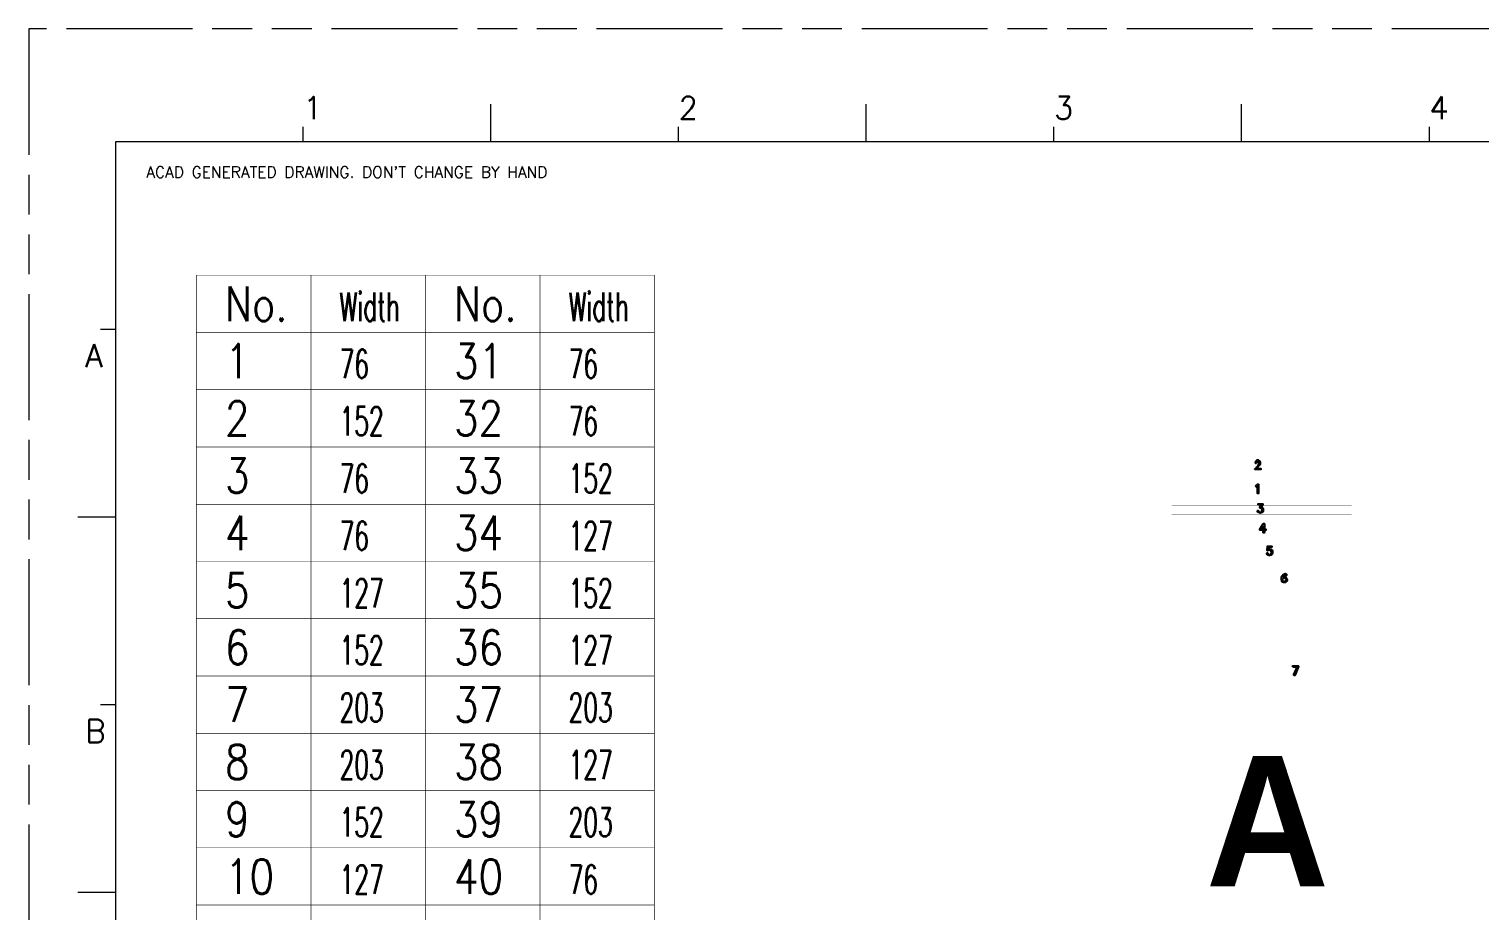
# Model space of a CAD drawing. Extents: x 726 to 3541, y -563 to 148.
# Drawn here: x 3309.1 to 3418.6, y -465.2 to -398.7 of the extents above; entities that cross this region are included whole.
import ezdxf

# ---------------------------------------------------------------- set-up
doc = ezdxf.new("R2010")
doc.units = 0
doc.linetypes.add('PHANTOM', pattern=[29.5, 9.5, -1.5, 3, -1.5, 3, -1.5, 9.5])
doc.layers.get('0').update_dxf_attribs({"lineweight": 5})
doc.layers.add('0PAPERF', color=2, linetype='PHANTOM', lineweight=5, plot=False)
doc.layers.add('a_area', color=2, linetype='Continuous')
doc.layers.add('biaozhu3', color=11, linetype='Continuous')
doc.layers.add('DIM', color=3, linetype='Continuous', lineweight=5)
doc.styles.add('SIMPLEX', font='simplex.shx')
doc.styles.get("Standard").update_dxf_attribs({"font": 'txt.shx'})

# ---------------------------------------------------------------- blocks, each defined once
blk = doc.blocks.new('PAD_R10')
at = {"layer": 'biaozhu3', "const_width": 0.5}
blk.add_lwpolyline([(0.25, 0, 1), (-0.25, 0, 1)], format="xyb", close=True, dxfattribs=at)

msp = doc.modelspace()

# ---------------------------------------------------------------- linework, layer by layer
for p, q in [((3343.96, -407.17), (3343.96, -404.34)), ((3372.29, -407.17), (3372.29, -404.34)), ((3400.61, -407.17), (3400.61, -404.34)), ((3329.8, -407.17), (3329.8, -406.04)), ((3358.13, -407.17), (3358.13, -406.04)), ((3386.45, -407.17), (3386.45, -406.04)), ((3414.78, -407.17), (3414.78, -406.04)), ((3534.31, -407.17), (3315.64, -407.17)), ((3315.64, -407.17), (3315.64, -558.43)), ((3315.64, -421.34), (3314.51, -421.34)), ((3315.64, -435.5), (3312.81, -435.5)), ((3315.64, -449.66), (3314.51, -449.66)), ((3315.64, -463.82), (3312.81, -463.82))]:
    msp.add_line(p, q)
at = {"layer": '0PAPERF'}
for p, q in [((3309.12, -398.67), (3309.12, -562.96)), ((3541.45, -398.67), (3309.12, -398.67))]:
    msp.add_line(p, q, dxfattribs=at)
at = {"layer": 'a_area'}
for p, q in [((3401.83, -435.11), (3401.8, -435.05)), ((3402.24, -436.17), (3402.1, -436.39)), ((3404.8, -446.8), (3404.5, -446.8))]:
    msp.add_line(p, q, dxfattribs=at)
at = {"layer": 'a_area', "linetype": 'Continuous', "const_width": 0.0018}
for points in [[(3395.33, -451.41), (3395.33, -428), (3408.91, -428), (3408.91, -451.41), (3395.33, -451.41), (3395.33, -449.22), (3408.91, -449.22), (3408.91, -451.41)], [(3395.33, -429.81), (3395.33, -428), (3408.91, -428), (3408.91, -429.81)], [(3395.33, -432.33), (3395.33, -430.95), (3408.91, -430.95), (3408.91, -432.33)], [(3395.33, -433.79), (3395.33, -433.1), (3408.91, -433.1), (3408.91, -433.79)], [(3395.33, -435.27), (3395.33, -434.59), (3408.91, -434.59), (3408.91, -435.27)], [(3395.33, -436.76), (3395.33, -436.07), (3408.91, -436.07), (3408.91, -436.76)], [(3395.33, -438.7), (3395.33, -437.56), (3408.91, -437.56), (3408.91, -438.7)], [(3395.33, -440.87), (3395.33, -439.5), (3408.91, -439.5), (3408.91, -440.87)], [(3395.33, -448.07), (3395.33, -446.25), (3408.91, -446.25), (3408.91, -448.07)]]:
    msp.add_lwpolyline(points, close=True, dxfattribs=at)
at = {"layer": 'a_area', "linetype": 'Continuous'}
for points in [[(3401.63, -431.84), (3401.88, -431.54, 0.341965), (3401.88, -431.28)], [(3401.88, -431.28, 0.570843), (3401.73, -431.39, -1), (3401.64, -431.39)], [(3401.92, -431.2, -0.421669), (3401.95, -431.59), (3401.76, -431.82)], [(3401.76, -431.82), (3402.02, -431.82, -1), (3402.02, -431.91), (3401.66, -431.91, -0.649857), (3401.63, -431.84)], [(3401.75, -433.09), (3401.82, -433.01, -0.70035), (3401.9, -433.04), (3401.9, -433.67, -1), (3401.81, -433.67), (3401.81, -433.16)], [(3401.81, -433.16, -0.067502), (3401.8, -433.17), (3401.75, -433.2)], [(3402.1, -434.57), (3401.9, -434.57, -1), (3401.9, -434.48), (3402.18, -434.48, -0.595465), (3402.22, -434.55), (3402.11, -434.72, -1.208199), (3401.83, -435.11)], [(3402.14, -435.04, 0.372811), (3402.09, -434.81), (3402.02, -434.81, -0.595465), (3401.99, -434.74), (3402.1, -434.57)], [(3401.8, -435.05, -1), (3401.89, -435.02, 0.637647), (3402.14, -435.04)], [(3402.84, -438.24, 0.819199), (3402.61, -438.02, -0.735183), (3402.53, -437.99), (3402.56, -437.72, -0.388557), (3402.6, -437.68), (3402.86, -437.68, -1), (3402.86, -437.77), (3402.64, -437.77), (3402.63, -437.91, -0.52382), (3402.95, -438.1)], [(3402.95, -438.1, -0.755733), (3402.53, -438.31), (3402.51, -438.25)], [(3402.51, -438.25, -1), (3402.59, -438.22, 0.637647), (3402.84, -438.24)], [(3403.62, -440.2, -0.389941), (3403.89, -439.74), (3403.96, -439.77, -0.205462), (3403.99, -439.8), (3404.01, -439.86)], [(3404.01, -439.86, -1.487402), (3403.91, -439.85, 0.775203), (3403.72, -440.02)], [(3404.04, -440.19, -0.780762), (3403.66, -440.35, -0.129406), (3403.65, -440.33), (3403.62, -440.21, -0.058104), (3403.62, -440.2)], [(3404.5, -446.8, -1), (3404.5, -446.71), (3404.86, -446.71, -0.539035), (3404.9, -446.77), (3404.65, -447.4, -1), (3404.56, -447.37), (3404.8, -446.8)]]:
    msp.add_lwpolyline(points, format="xyb", dxfattribs=at)
msp.add_lwpolyline([(3401.98, -436.41), (3402.24, -435.99, -0.761025), (3402.33, -436.01), (3402.33, -436.39), (3402.41, -436.39, -1), (3402.41, -436.48), (3402.33, -436.48), (3402.33, -436.64, -1), (3402.24, -436.64), (3402.24, -436.48), (3402.02, -436.48, -0.589154)], format="xyb", close=True, dxfattribs=at)
msp.add_lwpolyline([(3402.1, -436.39), (3402.24, -436.39), (3402.24, -436.17)], dxfattribs=at)
at = {"layer": 'a_area', "linetype": 'Continuous', "const_width": 0.0018}
msp.add_lwpolyline([(3395.33, -445.1), (3395.33, -441.87, -0.053215), (3395.67, -441.84), (3408.91, -441.84), (3408.91, -445.1)], format="xyb", close=True, dxfattribs=at)
at = {"layer": 'a_area'}
msp.add_circle((3403.83, -440.22), 0.136, dxfattribs=at)
for centre, radius, start, end in [((3401.84, -431.38), 0.197, 67.0464, 182.2276), ((3401.72, -433.15), 0.0566, 66.8567, 293.6395), ((3403.83, -440.19), 0.21, 0.0169, 123.4515)]:
    msp.add_arc(centre, radius, start, end, dxfattribs=at)
at = {"layer": 'biaozhu3', "linetype": 'Continuous', "const_width": 0.0432}
for points in [[(3321.75, -417.24), (3321.75, -551.16)], [(3321.75, -417.24), (3356.31, -417.24)], [(3330.39, -417.24), (3330.39, -551.16)], [(3339.03, -417.24), (3339.03, -551.16)], [(3347.67, -417.24), (3347.67, -551.16)], [(3356.31, -417.24), (3356.31, -551.16)], [(3321.75, -421.56), (3356.31, -421.56)], [(3321.75, -425.88), (3356.31, -425.88)], [(3321.75, -430.2), (3356.31, -430.2)], [(3321.75, -434.52), (3356.31, -434.52)], [(3321.75, -438.84), (3356.31, -438.84)], [(3321.75, -443.16), (3356.31, -443.16)], [(3321.75, -447.48), (3356.31, -447.48)], [(3321.75, -451.8), (3356.31, -451.8)], [(3321.75, -456.12), (3356.31, -456.12)], [(3321.75, -460.44), (3356.31, -460.44)], [(3321.75, -464.76), (3356.31, -464.76)]]:
    msp.add_lwpolyline(points, dxfattribs=at)

# ---------------------------------------------------------------- block references
at = {"layer": 'biaozhu3', "xscale": 0.04320000000000001, "yscale": 0.04320000000000001, "zscale": 4.320000000000001}
for p in [(3321.75, -417.24), (3321.75, -417.24), (3330.39, -417.24), (3339.03, -417.24), (3347.67, -417.24), (3356.31, -417.24), (3356.31, -417.24), (3321.75, -421.56), (3356.31, -421.56), (3321.75, -425.88), (3356.31, -425.88), (3321.75, -430.2), (3356.31, -430.2), (3321.75, -434.52), (3356.31, -434.52), (3321.75, -438.84), (3356.31, -438.84), (3321.75, -443.16), (3356.31, -443.16), (3321.75, -447.48), (3356.31, -447.48), (3321.75, -451.8), (3356.31, -451.8), (3321.75, -456.12), (3356.31, -456.12), (3321.75, -460.44), (3356.31, -460.44), (3321.75, -464.76), (3356.31, -464.76)]:
    msp.add_blockref('PAD_R10', p, dxfattribs=at)

# ---------------------------------------------------------------- texts
at = {"style": 'SIMPLEX'}
for s, height, p in [('1', 1.7, (3329.8, -405.47)), ('2', 1.7, (3358.13, -405.47)), ('3', 1.7, (3386.45, -405.47)), ('4', 1.7, (3414.78, -405.47)), ('A', 1.72, (3313.37, -424.17)), ('B', 1.72, (3313.37, -452.49))]:
    msp.add_text(s, height=height, dxfattribs=at).set_placement(p)
at = {"color": 3, "style": 'SIMPLEX'}
msp.add_text("ACAD GENERATED DRAWING. DON'T CHANGE BY HAND", height=0.8497, dxfattribs=at).set_placement((3317.97, -409.89))
at = {"layer": 'biaozhu3'}
for s, height, width, p in [('No.', 2.592, 0.833333, (3323.91, -420.7)), ('No.', 2.592, 0.833333, (3341.19, -420.7)), ('Width', 2.16, 0.6, (3332.55, -420.7)), ('Width', 2.16, 0.6, (3349.83, -420.7)), ('1', 2.59, 0.833333, (3323.91, -425.02)), ('31', 2.592, 0.833333, (3341.19, -425.02)), ('76', 2.16, 0.6, (3332.55, -425.02)), ('76', 2.16, 0.6, (3349.83, -425.02)), ('2', 2.59, 0.833333, (3323.91, -429.34)), ('32', 2.592, 0.833333, (3341.19, -429.34)), ('152', 2.16, 0.6, (3332.55, -429.34)), ('76', 2.16, 0.6, (3349.83, -429.34)), ('3', 2.59, 0.833333, (3323.91, -433.66)), ('33', 2.592, 0.833333, (3341.19, -433.66)), ('76', 2.16, 0.6, (3332.55, -433.66)), ('152', 2.16, 0.6, (3349.83, -433.66)), ('4', 2.59, 0.833333, (3323.91, -437.98)), ('34', 2.592, 0.833333, (3341.19, -437.98)), ('76', 2.16, 0.6, (3332.55, -437.98)), ('127', 2.16, 0.6, (3349.83, -437.98)), ('5', 2.59, 0.833333, (3323.91, -442.3)), ('35', 2.592, 0.833333, (3341.19, -442.3)), ('127', 2.16, 0.6, (3332.55, -442.3)), ('152', 2.16, 0.6, (3349.83, -442.3)), ('6', 2.59, 0.833333, (3323.91, -446.62)), ('152', 2.16, 0.6, (3332.55, -446.62)), ('36', 2.592, 0.833333, (3341.19, -446.62)), ('127', 2.16, 0.6, (3349.83, -446.62)), ('7', 2.59, 0.833333, (3323.91, -450.94)), ('203', 2.16, 0.6, (3332.55, -450.94)), ('37', 2.592, 0.833333, (3341.19, -450.94)), ('203', 2.16, 0.6, (3349.83, -450.94)), ('8', 2.59, 0.833333, (3323.91, -455.26)), ('203', 2.16, 0.6, (3332.55, -455.26)), ('38', 2.592, 0.833333, (3341.19, -455.26)), ('127', 2.16, 0.6, (3349.83, -455.26)), ('9', 2.59, 0.833333, (3323.91, -459.58)), ('152', 2.16, 0.6, (3332.55, -459.58)), ('39', 2.592, 0.833333, (3341.19, -459.58)), ('203', 2.16, 0.6, (3349.83, -459.58)), ('10', 2.592, 0.833333, (3323.91, -463.9)), ('127', 2.16, 0.6, (3332.55, -463.9)), ('40', 2.592, 0.833333, (3341.19, -463.9)), ('76', 2.16, 0.6, (3349.83, -463.9))]:
    msp.add_text(s, height=height, dxfattribs=dict(at, width=width)).set_placement(p)
at = {"layer": 'DIM', "linetype": 'Continuous', "insert": (3397.92, -453.5), "char_height": 6.2944, "width": 161.7226, "attachment_point": 1}
msp.add_mtext('{\\fPMingLiU|b1|i0|c136|p18;\\H1.5625x;\\C1;A}', dxfattribs=at)

doc.saveas('drawing.dxf')
